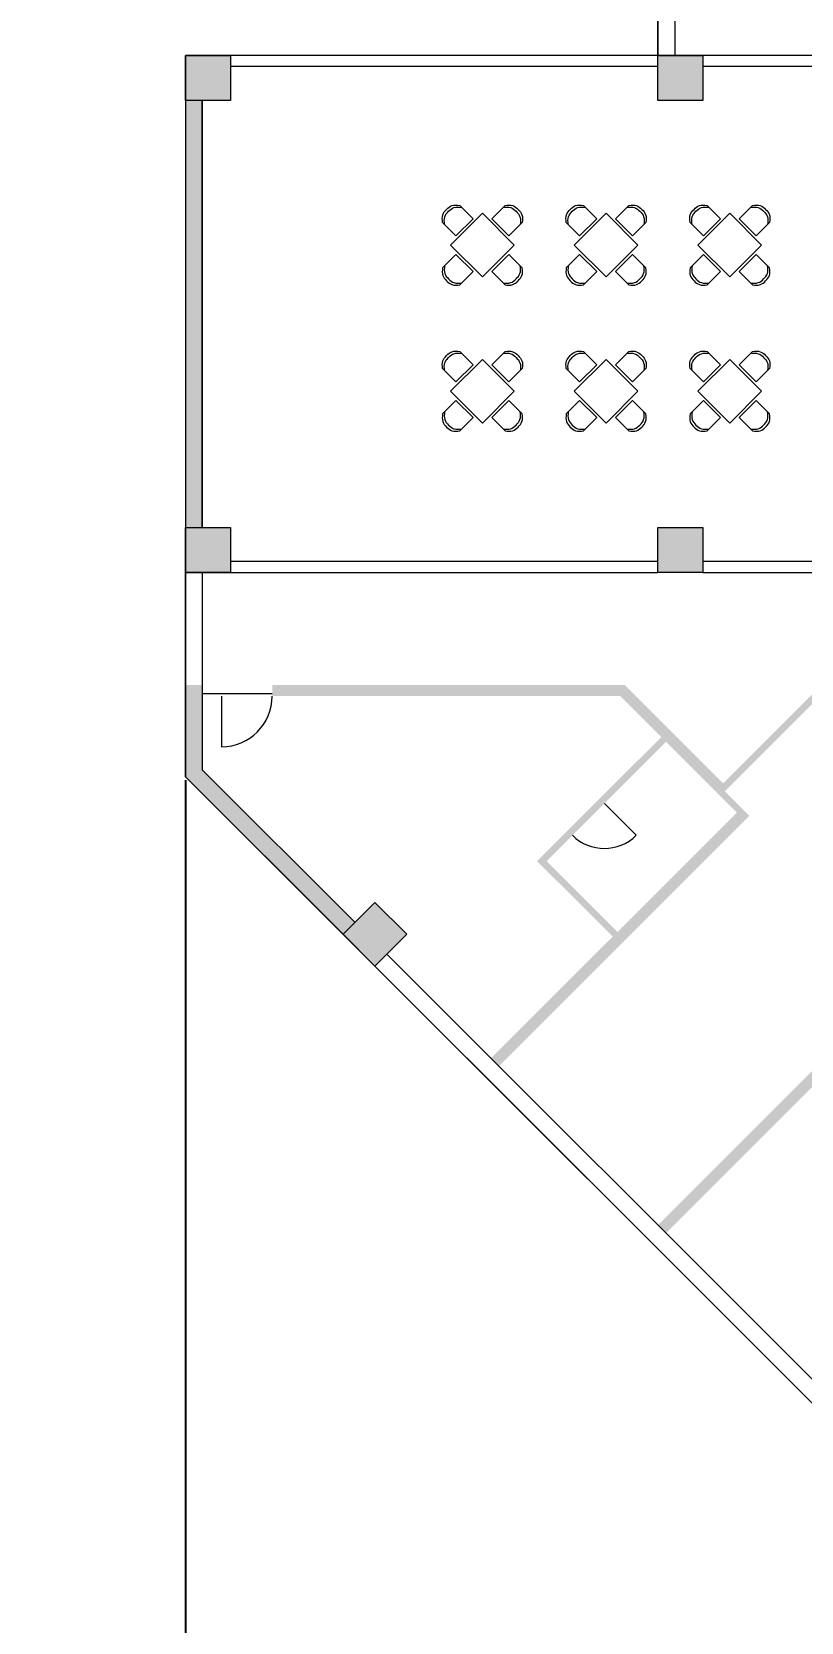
# Model space of a CAD drawing. Header units: metres. Extents: x -302 to 587, y -65 to 94.
# Drawn here: x 213.48 to 227.16, y -17.72 to 10.58 of the extents above; entities that cross this region are included whole.
import ezdxf

# ---------------------------------------------------------------- set-up
doc = ezdxf.new("R2010")
doc.units = ezdxf.units.M
doc.linetypes.add('ACAD_ISO03W100', pattern=[30, 12, -18])
doc.layers.get('0').update_dxf_attribs({"lineweight": 9})
for name, color, linetype, lineweight in [('fanghuo', 1, 'Continuous', 9), ('furniture', 3, 'Continuous', 5), ('glass', 5, 'Continuous', 5), ('hatch', 212, 'ACAD_ISO03W100', 5), ('ProfileEdges', 7, 'Continuous', 9), ('PUB_TEXT', 7, 'Continuous', 9), ('zhuwang', 2, 'Continuous', 13)]:
    doc.layers.add(name, color=color, linetype=linetype, lineweight=lineweight)
doc.dimstyles.new('myyyy', dxfattribs={"dimtxt": 1, "dimasz": 0.18, "dimexe": 0.18, "dimexo": 0.0625, "dimgap": 0.09, "dimtad": 0, "dimtoh": 1, "dimdec": 3, "dimrnd": 0.001, "dimzin": 0, "dimdsep": 46, "dimtxsty": 'Standard', "dimcen": 0.09, "dimadec": 0, "dimazin": 0, "dimtfac": 1, "dimtdec": 3, "dimtofl": 0, "dimtmove": 0, "dimatfit": 3, "dimfxl": 1, "dimtolj": 1, "dimtzin": 0, "dimarcsym": 0})

# ---------------------------------------------------------------- blocks, each defined once
blk = doc.blocks.new('*D90')
at = {"layer": 'Defpoints', "color": 0, "ltscale": 3, "transparency": 16777216}
for p in [(201.967, 68.96), (224.614, 68.96), (250.614, -32.64)]:
    blk.add_point(p, dxfattribs=at)
at = {"layer": 'PUB_TEXT', "color": 0, "lineweight": -2, "ltscale": 3, "transparency": 16777216}
for p, q in [((224.551, 68.96), (201.787, 68.96)), ((201.967, 68.78), (201.967, 20.666)), ((201.967, -32.46), (201.967, 15.653)), ((250.551, -32.64), (201.787, -32.64))]:
    blk.add_line(p, q, dxfattribs=at)
at = {"layer": 'PUB_TEXT', "color": 0, "ltscale": 3, "transparency": 16777216}
for points in [[(201.937, 68.78), (201.997, 68.78), (201.967, 68.96)], [(201.937, -32.46), (201.997, -32.46), (201.967, -32.64)]]:
    blk.add_solid(points, dxfattribs=at)
at = {"layer": 'PUB_TEXT', "color": 0, "ltscale": 3, "transparency": 16777216, "insert": (201.967, 18.16), "char_height": 1, "attachment_point": 5, "rotation": 90}
blk.add_mtext('\\A1;101.600', dxfattribs=at)
blk = doc.blocks.new('*D94')
at = {"layer": 'Defpoints', "color": 0, "ltscale": 3, "transparency": 16777216}
for p in [(216.214, -2.674), (284.214, -7.44), (284.214, -47.631)]:
    blk.add_point(p, dxfattribs=at)
at = {"layer": 'PUB_TEXT', "color": 0, "lineweight": -2, "ltscale": 3, "transparency": 16777216}
for p, q in [((216.214, -2.737), (216.214, -47.811)), ((284.214, -7.503), (284.214, -47.811)), ((216.394, -47.631), (247.874, -47.631)), ((284.034, -47.631), (252.554, -47.631))]:
    blk.add_line(p, q, dxfattribs=at)
at = {"layer": 'PUB_TEXT', "color": 0, "ltscale": 3, "transparency": 16777216}
for points in [[(216.394, -47.601), (216.394, -47.661), (216.214, -47.631)], [(284.034, -47.601), (284.034, -47.661), (284.214, -47.631)]]:
    blk.add_solid(points, dxfattribs=at)
at = {"layer": 'PUB_TEXT', "color": 0, "ltscale": 3, "transparency": 16777216, "insert": (250.214, -47.631), "char_height": 1, "attachment_point": 5}
blk.add_mtext('\\A1;68.000', dxfattribs=at)

msp = doc.modelspace()

# ---------------------------------------------------------------- hatches: boundary and pattern name
at = {"layer": 'hatch', "ltscale": 0.05}
h = msp.add_hatch(color=256, dxfattribs=at)
h.dxf.hatch_style = 1
h.paths.add_polyline_path([(217.0136, 10.1598), (216.2136, 10.1598), (216.2136, 9.3598), (217.0136, 9.3598)])
h = msp.add_hatch(color=256, dxfattribs=at)
h.dxf.hatch_style = 1
h.paths.add_polyline_path([(225.4136, 10.1598), (224.6136, 10.1598), (224.6136, 9.3598), (225.4136, 9.3598)])
h = msp.add_hatch(color=256, dxfattribs=at)
h.dxf.hatch_style = 1
h.paths.add_polyline_path([(216.5136, 9.3598), (216.2136, 9.3598), (216.2136, 1.7598), (216.5136, 1.7598)])
h = msp.add_hatch(color=256, dxfattribs=at)
h.dxf.hatch_style = 1
h.paths.add_polyline_path([(217.0136, 1.7598), (216.2136, 1.7598), (216.2136, 0.9598), (217.0136, 0.9598)])
h = msp.add_hatch(color=256, dxfattribs=at)
h.dxf.hatch_style = 1
h.paths.add_polyline_path([(225.4136, 1.7598), (224.6136, 1.7598), (224.6136, 0.9598), (225.4136, 0.9598)])
h = msp.add_hatch(color=256, dxfattribs=at)
h.dxf.hatch_style = 1
h.paths.add_polyline_path([(216.5136, -1.0402), (216.2136, -1.0402), (216.2136, -2.6742), (219.0177, -5.4782), (219.2298, -5.2661), (216.5136, -2.5499)])
h = msp.add_hatch(color=256, dxfattribs=at)
h.dxf.hatch_style = 1
h.paths.add_polyline_path([(224.0266, -1.0402), (217.7571, -1.0402), (217.7571, -1.2402), (223.9437, -1.2402), (225.6355, -2.932), (225.7769, -2.7905)])
h = msp.add_hatch(color=256, dxfattribs=at)
h.dxf.hatch_style = 1
h.paths.add_polyline_path([(228.2942, -2.0269), (228.4356, -1.8854), (227.5588, -1.0086), (225.6355, -2.932), (226.0173, -3.3138), (221.6474, -7.6837), (221.7888, -7.8251), (226.2436, -3.3704), (225.8052, -2.932), (227.5023, -1.2349)])
h = msp.add_hatch(color=256, dxfattribs=at)
h.dxf.hatch_style = 1
h.paths.add_polyline_path([(224.7587, -2.0551), (224.6738, -1.9703), (222.4677, -4.1765), (223.8112, -5.52), (223.896, -5.4351), (222.6374, -4.1765)])
h = msp.add_hatch(color=256, dxfattribs=at)
h.dxf.hatch_style = 1
h.paths.add_polyline_path([(219.5834, -4.9126), (219.0177, -5.4782), (219.5834, -6.0439), (220.1491, -5.4782)])
h = msp.add_hatch(color=256, dxfattribs=at)
h.dxf.hatch_style = 1
h.paths.add_polyline_path([(219.5834, -4.9126), (219.0177, -5.4782), (219.5834, -6.0439), (220.1491, -5.4782)])
h = msp.add_hatch(color=256, dxfattribs=at)
h.dxf.hatch_style = 1
h.paths.add_polyline_path([(229.1286, -6.4251), (228.9872, -6.2836), (224.6173, -10.6536), (224.7587, -10.795)])

# ---------------------------------------------------------------- linework, layer by layer
at = {"ltscale": 0.05}
for p, q in [((233.0136, 10.1598), (216.2136, 10.1598)), ((224.6136, 9.9598), (217.0136, 9.9598)), ((233.0136, 9.9598), (225.4136, 9.9598)), ((216.2136, 9.3598), (216.2136, 1.7598)), ((217.0136, 1.1598), (224.6136, 1.1598)), ((225.4136, 1.1598), (233.0136, 1.1598)), ((216.2136, 0.9598), (224.6136, 0.9598)), ((225.4136, 0.9598), (233.0136, 0.9598)), ((216.5136, -1.1951), (217.7559, -1.1951))]:
    msp.add_line(p, q, dxfattribs=at)
for p, q in [((216.5136, 1.7598), (216.5136, 9.3598)), ((216.2136, -1.0402), (216.2136, 0.9598)), ((216.2136, -2.6742), (216.2136, -1.0402)), ((219.0177, -5.4782), (216.2136, -2.6742)), ((227.1629, -13.6234), (219.5834, -6.0439))]:
    msp.add_line(p, q)
at = {"layer": 'fanghuo', "ltscale": 3}
for points in [[(258.2136, 10.1598), (224.6136, 10.1598), (224.6136, 68.9598), (266.6136, 68.9598), (266.6136, 42.9598), (258.2136, 42.9598), (258.2136, 10.1598)], [(258.2136, 10.1598), (216.2136, 10.1598), (216.2136, -2.6742), (246.1796, -32.6402), (259.0136, -32.6402), (259.0136, -7.4402), (258.2136, -7.4402), (258.2136, 10.1598)]]:
    msp.add_lwpolyline(points, dxfattribs=at)
at = {"layer": 'furniture', "ltscale": 0.05}
for p, q in [((221.0906, 7.4915), (221.3275, 7.2546)), ((221.8967, 7.4915), (221.6598, 7.2546)), ((223.2906, 7.4915), (223.5275, 7.2546)), ((224.0967, 7.4915), (223.8598, 7.2546)), ((225.4906, 7.4915), (225.7275, 7.2546)), ((226.2967, 7.4915), (226.0598, 7.2546)), ((220.7866, 7.1874), (221.0235, 6.9505)), ((221.4937, 7.3501), (220.928, 6.7844)), ((221.3275, 7.2546), (221.0235, 6.9505)), ((222.0594, 6.7844), (221.4937, 7.3501)), ((221.9639, 6.9505), (221.6598, 7.2546)), ((222.2008, 7.1874), (221.9639, 6.9505)), ((222.9866, 7.1874), (223.2235, 6.9505)), ((223.6937, 7.3501), (223.128, 6.7844)), ((223.5275, 7.2546), (223.2235, 6.9505)), ((224.2594, 6.7844), (223.6937, 7.3501)), ((224.1639, 6.9505), (223.8598, 7.2546)), ((224.4008, 7.1874), (224.1639, 6.9505)), ((225.1866, 7.1874), (225.4235, 6.9505)), ((225.8937, 7.3501), (225.328, 6.7844)), ((225.7275, 7.2546), (225.4235, 6.9505)), ((226.4594, 6.7844), (225.8937, 7.3501)), ((226.3639, 6.9505), (226.0598, 7.2546)), ((226.6008, 7.1874), (226.3639, 6.9505)), ((220.7866, 6.3813), (221.0235, 6.6182)), ((220.928, 6.7844), (221.4937, 6.2187)), ((221.3275, 6.3141), (221.0235, 6.6182)), ((221.4937, 6.2187), (222.0594, 6.7844)), ((221.9639, 6.6182), (221.6598, 6.3141)), ((222.2008, 6.3813), (221.9639, 6.6182)), ((222.9866, 6.3813), (223.2235, 6.6182)), ((223.128, 6.7844), (223.6937, 6.2187)), ((223.5275, 6.3141), (223.2235, 6.6182)), ((223.6937, 6.2187), (224.2594, 6.7844)), ((224.1639, 6.6182), (223.8598, 6.3141)), ((224.4008, 6.3813), (224.1639, 6.6182)), ((225.1866, 6.3813), (225.4235, 6.6182)), ((225.328, 6.7844), (225.8937, 6.2187)), ((225.7275, 6.3141), (225.4235, 6.6182)), ((225.8937, 6.2187), (226.4594, 6.7844)), ((226.3639, 6.6182), (226.0598, 6.3141)), ((226.6008, 6.3813), (226.3639, 6.6182)), ((221.0906, 6.0773), (221.3275, 6.3141)), ((221.8967, 6.0773), (221.6598, 6.3141)), ((223.2906, 6.0773), (223.5275, 6.3141)), ((224.0967, 6.0773), (223.8598, 6.3141)), ((225.4906, 6.0773), (225.7275, 6.3141)), ((226.2967, 6.0773), (226.0598, 6.3141)), ((221.0906, 4.8915), (221.3275, 4.6546)), ((221.8967, 4.8915), (221.6598, 4.6546)), ((223.2906, 4.8915), (223.5275, 4.6546)), ((224.0967, 4.8915), (223.8598, 4.6546)), ((225.4906, 4.8915), (225.7275, 4.6546)), ((226.2967, 4.8915), (226.0598, 4.6546)), ((220.7866, 4.5874), (221.0235, 4.3505)), ((221.4937, 4.7501), (220.928, 4.1844)), ((221.3275, 4.6546), (221.0235, 4.3505)), ((222.0594, 4.1844), (221.4937, 4.7501)), ((221.9639, 4.3505), (221.6598, 4.6546)), ((222.2008, 4.5874), (221.9639, 4.3505)), ((222.9866, 4.5874), (223.2235, 4.3505)), ((223.6937, 4.7501), (223.128, 4.1844)), ((223.5275, 4.6546), (223.2235, 4.3505)), ((224.2594, 4.1844), (223.6937, 4.7501)), ((224.1639, 4.3505), (223.8598, 4.6546)), ((224.4008, 4.5874), (224.1639, 4.3505)), ((225.1866, 4.5874), (225.4235, 4.3505)), ((225.8937, 4.7501), (225.328, 4.1844)), ((225.7275, 4.6546), (225.4235, 4.3505)), ((226.4594, 4.1844), (225.8937, 4.7501)), ((226.3639, 4.3505), (226.0598, 4.6546)), ((226.6008, 4.5874), (226.3639, 4.3505)), ((220.7866, 3.7813), (221.0235, 4.0182)), ((220.928, 4.1844), (221.4937, 3.6187)), ((221.3275, 3.7141), (221.0235, 4.0182)), ((221.4937, 3.6187), (222.0594, 4.1844)), ((221.9639, 4.0182), (221.6598, 3.7141)), ((222.2008, 3.7813), (221.9639, 4.0182)), ((222.9866, 3.7813), (223.2235, 4.0182)), ((223.128, 4.1844), (223.6937, 3.6187)), ((223.5275, 3.7141), (223.2235, 4.0182)), ((223.6937, 3.6187), (224.2594, 4.1844)), ((224.1639, 4.0182), (223.8598, 3.7141)), ((224.4008, 3.7813), (224.1639, 4.0182)), ((225.1866, 3.7813), (225.4235, 4.0182)), ((225.328, 4.1844), (225.8937, 3.6187)), ((225.7275, 3.7141), (225.4235, 4.0182)), ((225.8937, 3.6187), (226.4594, 4.1844)), ((226.3639, 4.0182), (226.0598, 3.7141)), ((226.6008, 3.7813), (226.3639, 4.0182)), ((221.0906, 3.4773), (221.3275, 3.7141)), ((221.8967, 3.4773), (221.6598, 3.7141)), ((223.2906, 3.4773), (223.5275, 3.7141)), ((224.0967, 3.4773), (223.8598, 3.7141)), ((225.4906, 3.4773), (225.7275, 3.7141)), ((226.2967, 3.4773), (226.0598, 3.7141))]:
    msp.add_line(p, q, dxfattribs=at)
for points in [[(220.7866, 7.1874), (220.7901, 7.3253), (220.8573, 7.4208), (220.9527, 7.4879), (221.0906, 7.4915)], [(220.8219, 7.1521), (220.8255, 7.2899), (220.8926, 7.3854), (220.9881, 7.4526), (221.126, 7.4561)], [(221.8614, 7.4561), (221.9993, 7.4526), (222.0947, 7.3854), (222.1619, 7.2899), (222.1654, 7.1521)], [(221.8967, 7.4915), (222.0346, 7.4879), (222.1301, 7.4208), (222.1973, 7.3253), (222.2008, 7.1874)], [(222.9866, 7.1874), (222.9901, 7.3253), (223.0573, 7.4208), (223.1527, 7.4879), (223.2906, 7.4915)], [(223.0219, 7.1521), (223.0255, 7.2899), (223.0926, 7.3854), (223.1881, 7.4526), (223.326, 7.4561)], [(224.0614, 7.4561), (224.1993, 7.4526), (224.2947, 7.3854), (224.3619, 7.2899), (224.3654, 7.1521)], [(224.0967, 7.4915), (224.2346, 7.4879), (224.3301, 7.4208), (224.3973, 7.3253), (224.4008, 7.1874)], [(225.1866, 7.1874), (225.1901, 7.3253), (225.2573, 7.4208), (225.3527, 7.4879), (225.4906, 7.4915)], [(225.2219, 7.1521), (225.2255, 7.2899), (225.2926, 7.3854), (225.3881, 7.4526), (225.526, 7.4561)], [(226.2614, 7.4561), (226.3993, 7.4526), (226.4947, 7.3854), (226.5619, 7.2899), (226.5654, 7.1521)], [(226.2967, 7.4915), (226.4346, 7.4879), (226.5301, 7.4208), (226.5973, 7.3253), (226.6008, 7.1874)], [(220.7866, 6.3813), (220.7901, 6.2434), (220.8573, 6.148), (220.9527, 6.0808), (221.0906, 6.0773)], [(220.8219, 6.4167), (220.8255, 6.2788), (220.8926, 6.1833), (220.9881, 6.1162), (221.126, 6.1126)], [(221.8614, 6.1126), (221.9993, 6.1162), (222.0947, 6.1833), (222.1619, 6.2788), (222.1654, 6.4167)], [(221.8967, 6.0773), (222.0346, 6.0808), (222.1301, 6.148), (222.1973, 6.2434), (222.2008, 6.3813)], [(222.9866, 6.3813), (222.9901, 6.2434), (223.0573, 6.148), (223.1527, 6.0808), (223.2906, 6.0773)], [(223.0219, 6.4167), (223.0255, 6.2788), (223.0926, 6.1833), (223.1881, 6.1162), (223.326, 6.1126)], [(224.0614, 6.1126), (224.1993, 6.1162), (224.2947, 6.1833), (224.3619, 6.2788), (224.3654, 6.4167)], [(224.0967, 6.0773), (224.2346, 6.0808), (224.3301, 6.148), (224.3973, 6.2434), (224.4008, 6.3813)], [(225.1866, 6.3813), (225.1901, 6.2434), (225.2573, 6.148), (225.3527, 6.0808), (225.4906, 6.0773)], [(225.2219, 6.4167), (225.2255, 6.2788), (225.2926, 6.1833), (225.3881, 6.1162), (225.526, 6.1126)], [(226.2614, 6.1126), (226.3993, 6.1162), (226.4947, 6.1833), (226.5619, 6.2788), (226.5654, 6.4167)], [(226.2967, 6.0773), (226.4346, 6.0808), (226.5301, 6.148), (226.5973, 6.2434), (226.6008, 6.3813)], [(220.7866, 4.5874), (220.7901, 4.7253), (220.8573, 4.8208), (220.9527, 4.8879), (221.0906, 4.8915)], [(220.8219, 4.5521), (220.8255, 4.6899), (220.8926, 4.7854), (220.9881, 4.8526), (221.126, 4.8561)], [(221.8614, 4.8561), (221.9993, 4.8526), (222.0947, 4.7854), (222.1619, 4.6899), (222.1654, 4.5521)], [(221.8967, 4.8915), (222.0346, 4.8879), (222.1301, 4.8208), (222.1973, 4.7253), (222.2008, 4.5874)], [(222.9866, 4.5874), (222.9901, 4.7253), (223.0573, 4.8208), (223.1527, 4.8879), (223.2906, 4.8915)], [(223.0219, 4.5521), (223.0255, 4.6899), (223.0926, 4.7854), (223.1881, 4.8526), (223.326, 4.8561)], [(224.0614, 4.8561), (224.1993, 4.8526), (224.2947, 4.7854), (224.3619, 4.6899), (224.3654, 4.5521)], [(224.0967, 4.8915), (224.2346, 4.8879), (224.3301, 4.8208), (224.3973, 4.7253), (224.4008, 4.5874)], [(225.1866, 4.5874), (225.1901, 4.7253), (225.2573, 4.8208), (225.3527, 4.8879), (225.4906, 4.8915)], [(225.2219, 4.5521), (225.2255, 4.6899), (225.2926, 4.7854), (225.3881, 4.8526), (225.526, 4.8561)], [(226.2614, 4.8561), (226.3993, 4.8526), (226.4947, 4.7854), (226.5619, 4.6899), (226.5654, 4.5521)], [(226.2967, 4.8915), (226.4346, 4.8879), (226.5301, 4.8208), (226.5973, 4.7253), (226.6008, 4.5874)], [(220.7866, 3.7813), (220.7901, 3.6434), (220.8573, 3.548), (220.9527, 3.4808), (221.0906, 3.4773)], [(220.8219, 3.8167), (220.8255, 3.6788), (220.8926, 3.5833), (220.9881, 3.5162), (221.126, 3.5126)], [(221.8614, 3.5126), (221.9993, 3.5162), (222.0947, 3.5833), (222.1619, 3.6788), (222.1654, 3.8167)], [(221.8967, 3.4773), (222.0346, 3.4808), (222.1301, 3.548), (222.1973, 3.6434), (222.2008, 3.7813)], [(222.9866, 3.7813), (222.9901, 3.6434), (223.0573, 3.548), (223.1527, 3.4808), (223.2906, 3.4773)], [(223.0219, 3.8167), (223.0255, 3.6788), (223.0926, 3.5833), (223.1881, 3.5162), (223.326, 3.5126)], [(224.0614, 3.5126), (224.1993, 3.5162), (224.2947, 3.5833), (224.3619, 3.6788), (224.3654, 3.8167)], [(224.0967, 3.4773), (224.2346, 3.4808), (224.3301, 3.548), (224.3973, 3.6434), (224.4008, 3.7813)], [(225.1866, 3.7813), (225.1901, 3.6434), (225.2573, 3.548), (225.3527, 3.4808), (225.4906, 3.4773)], [(225.2219, 3.8167), (225.2255, 3.6788), (225.2926, 3.5833), (225.3881, 3.5162), (225.526, 3.5126)], [(226.2614, 3.5126), (226.3993, 3.5162), (226.4947, 3.5833), (226.5619, 3.6788), (226.5654, 3.8167)], [(226.2967, 3.4773), (226.4346, 3.4808), (226.5301, 3.548), (226.5973, 3.6434), (226.6008, 3.7813)]]:
    msp.add_spline(points, degree=3, dxfattribs=at)
at = {"layer": 'glass', "ltscale": 0.05}
for p, q in [((216.8571, -1.2402), (216.8571, -2.1402)), ((223.6627, -3.1512), (224.2284, -3.7168))]:
    msp.add_line(p, q, dxfattribs=at)
for centre, radius, start, end in [((216.8571, -1.2402), 0.9, 270, 0), ((223.6627, -3.1512), 0.8, 225, 315)]:
    msp.add_arc(centre, radius, start, end, dxfattribs=at)
at = {"layer": 'ProfileEdges', "ltscale": 0.05}
for p, q in [((224.6136, 17.7598), (224.6136, 10.1598)), ((224.9136, 17.7598), (224.9136, 10.1598)), ((216.5136, 9.3598), (216.5136, 1.7598)), ((216.5136, 0.9598), (216.5136, -2.5499)), ((216.5136, -2.5499), (219.2298, -5.2661)), ((219.7955, -5.8318), (227.375, -13.4113))]:
    msp.add_line(p, q, dxfattribs=at)
at = {"layer": 'zhuwang'}
for points in [[(216.2136, 10.1598), (217.0136, 10.1598), (217.0136, 9.3598), (216.2136, 9.3598)], [(224.6136, 10.1598), (225.4136, 10.1598), (225.4136, 9.3598), (224.6136, 9.3598)], [(216.2136, 1.7598), (217.0136, 1.7598), (217.0136, 0.9598), (216.2136, 0.9598)], [(224.6136, 1.7598), (225.4136, 1.7598), (225.4136, 0.9598), (224.6136, 0.9598)], [(219.0177, -5.4782), (219.5834, -4.9126), (220.1491, -5.4782), (219.5834, -6.0439)]]:
    msp.add_lwpolyline(points, close=True, dxfattribs=at)

# ---------------------------------------------------------------- dimensions: what is measured, and where the dimension line sits
at = {"layer": 'PUB_TEXT', "ltscale": 3}
dim = msp.add_linear_dim(base=(201.9673, 68.9598), p1=(250.6136, -32.6402), p2=(224.6136, 68.9598), angle=270, dimstyle='myyyy', dxfattribs=at)
dim.commit()
dim.dimension.update_dxf_attribs({"geometry": '*D90', "text_midpoint": (201.9673, 18.1598)})
dim = msp.add_linear_dim(base=(284.2136, -47.6309), p1=(216.2136, -2.6742), p2=(284.2136, -7.4402), dimstyle='myyyy', dxfattribs=at)
dim.commit()
dim.dimension.update_dxf_attribs({"geometry": '*D94', "text_midpoint": (250.2136, -47.6309)})

doc.saveas('drawing.dxf')
